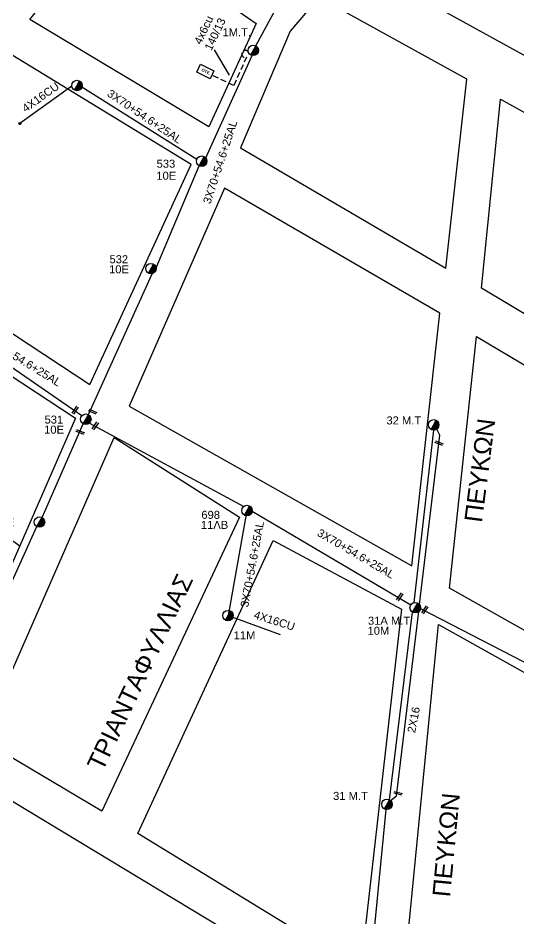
# Model space of a CAD drawing. Header units: millimetres. Extents: x 8994 to 10771, y 1891 to 2926.
# Drawn here: x 9219.9 to 9332.6, y 2255.9 to 2458.5 of the extents above; entities that cross this region are included whole.
import ezdxf
from ezdxf.enums import TextEntityAlignment as Align

# ---------------------------------------------------------------- set-up
doc = ezdxf.new("R2010")
doc.units = ezdxf.units.MM
doc.linetypes.add('DASHED', pattern=[19.05, 12.7, -6.35])
for name, color, linetype in [('Pillar OTE', 7, 'Continuous'), ('Γυμνά εναέρια ΧΤ (1Φ)   2x16AL', 7, 'Continuous'), ('Γυμνά εναέρια ΧΤ (3Φ)   4x16CU', 7, 'Continuous'), ('Επιγραφές - Σχήματα', 7, 'Continuous'), ('Μηχανική τομή', 7, 'Continuous'), ('Στύλος ΦΜ', 7, 'Continuous'), ('Στύλος ΦΜ @ 1', 7, 'Continuous'), ('Συνδέσεις', 7, 'Continuous'), ('Συνεστραμμένα ΧΤ   3x70+54.6+25AL', 7, 'SYN_LINE'), ('Υπόβαθρο ΔΕΗ', 7, 'Continuous'), ('Υπόγεια καλώδια Παροχών ΧΤ   4x6', 7, 'DASHED')]:
    doc.layers.add(name, color=color, linetype=linetype)
doc.styles.get("Standard").update_dxf_attribs({"font": 'arial.ttf'})
doc.linetypes.add('SYN_LINE', pattern='A,0.5,-0.0001,["/\\/\\/\\/",Standard,S=0.1,R=0,X=0,Y=-0.05],-0.25', length=0.7501)
doc.dimstyles.new('ISO-25', dxfattribs={"dimtxt": 2.5, "dimasz": 2.5, "dimexe": 1.25, "dimexo": 0.625, "dimtad": 1, "dimtxsty": 'Standard', "dimcen": 2.5, "dimadec": 0, "dimazin": 0, "dimtfac": 1, "dimtmove": 0, "dimatfit": 3, "dimfxl": 0, "dimarcsym": 0})

# ---------------------------------------------------------------- blocks, each defined once
blk = doc.blocks.new('ΥΠΑΡΧΩΝ ΤΣΙΜΕΝΤΕΝΙΟΣ ΣΤΥΛΟΣ')
at = {"layer": 'Στύλος ΦΜ'}
blk.add_hatch(color=7, dxfattribs=at).paths.add_polyline_path([(-1.29, -2.28, 0.574793), (2.62, 0, 0.268822), (1.3, 2.27)])
at = {"layer": 'Στύλος ΦΜ', "color": 7}
blk.add_line((-1.29, -2.28), (1.3, 2.27), dxfattribs=at)
blk.add_circle((0, 0), 2.62, dxfattribs=at)
at = {"layer": 'Στύλος ΦΜ', "flags": 4}
for tag, p in [('ΑΡΙΘΜΟΣ', (-4.68, 8.05)), ('ΤΥΠΟΣ', (-4.91, 3.03))]:
    blk.add_attdef(tag, p, '', height=4, dxfattribs=at)
blk = doc.blocks.new('_ΣΥΝΔΕΣΗ')
at = {"layer": 'Συνδέσεις', "linetype": 'SYN_LINE', "ltscale": 40}
blk.add_hatch(color=256, dxfattribs=at).paths.add_polyline_path([(0.5, -0.01, 1), (-0.5, -0.01, 1)])
at = {"layer": 'Συνδέσεις'}
blk.add_circle((0, -0.01), 0.5, dxfattribs=at)
blk = doc.blocks.new('ΜΗΧΑΝΙΚΗ ΤΟΜΗ')
at = {"layer": 'Μηχανική τομή', "ltscale": 40}
for p, q in [((-1.89, 0.78), (1.89, 0.78)), ((1.89, 0), (-1.89, 0))]:
    blk.add_line(p, q, dxfattribs=at)
blk = doc.blocks.new('PILLAR ΟΤΕ')
at = {"layer": 'Pillar OTE', "ltscale": 40}
blk.add_lwpolyline([(-3.31, 2.02), (3.39, 2.02), (3.39, -1.99), (-3.31, -1.99)], close=True, dxfattribs=at)
at = {"layer": 'Pillar OTE', "insert": (-1.81, 0.71), "char_height": 1.3575, "width": 109.961, "attachment_point": 1}
blk.add_mtext('{\\fArial|b1|i0|c161|p34;OTE}', dxfattribs=at)

msp = doc.modelspace()

# ---------------------------------------------------------------- linework, layer by layer
at = {"layer": 'Γυμνά εναέρια ΧΤ (1Φ)   2x16AL', "ltscale": 20}
for points in [[(9308.98, 2327.08), (9313.43, 2365.87)], [(9303.45, 2282.72), (9308.65, 2324.9)]]:
    msp.add_lwpolyline(points, dxfattribs=at)
at = {"layer": 'Γυμνά εναέρια ΧΤ (1Φ)   2x16AL', "color": 62, "ltscale": 20}
for points in [[(9310.17, 2326.64), (9314.79, 2364.73), (9314.07, 2366.08)], [(9303.68, 2282.55), (9305.04, 2283.64), (9310.06, 2325.09)], [(9299.14, 2244.43), (9302.7, 2280.53)]]:
    msp.add_lwpolyline(points, dxfattribs=at)
at = {"layer": 'Γυμνά εναέρια ΧΤ (3Φ)   4x16CU', "color": 62, "linetype": 'SYN_LINE', "ltscale": 10}
msp.add_line((9267.11, 2324.15), (9278.82, 2319.89), dxfattribs=at)
at = {"layer": 'Γυμνά εναέρια ΧΤ (3Φ)   4x16CU', "color": 62, "linetype": 'SYN_LINE', "ltscale": 15}
msp.add_lwpolyline([(9231.95, 2443.2), (9220.26, 2434.78)], dxfattribs=at)
at = {"layer": 'Συνεστραμμένα ΧΤ   3x70+54.6+25AL', "color": 62, "ltscale": 20}
msp.add_line((9271.38, 2347.77), (9267.11, 2324.15), dxfattribs=at)
for points in [[(9273.38, 2452.27), (9291.37, 2485.54)], [(9262.11, 2427.07), (9272.58, 2450.1)], [(9260.07, 2426.73), (9234.23, 2442.97)], [(9250.93, 2402.32), (9260.6, 2425.31)], [(9235.69, 2369.34), (9250.02, 2401.03)], [(9210.66, 2385.34), (9234.24, 2369.13)], [(9225.26, 2346.2), (9234.52, 2367.3)], [(9235.91, 2367.46), (9270.64, 2348.69)], [(9272.55, 2347.64), (9308.26, 2326.59)], [(9210.81, 2314.94), (9224.1, 2344.15)], [(9310.39, 2325.71), (9340.34, 2310.32)]]:
    msp.add_lwpolyline(points, dxfattribs=at)
at = {"layer": 'Υπόβαθρο ΔΕΗ'}
for points in [[(9314.18, 2518.57), (9407.38, 2471.84), (9383.86, 2422.6), (9293.67, 2472.19)], [(9222.55, 2458.21), (9240.13, 2480.36), (9273.46, 2457.29), (9262.76, 2434.07)], [(9269.95, 2429.33), (9316.12, 2402.29), (9320.86, 2444.76), (9287.53, 2463.25), (9281.11, 2455.61)], [(9236.03, 2376.1), (9258.81, 2425.6), (9217.2, 2451.03), (9184.64, 2409.93)], [(9392.15, 2357.15), (9324.11, 2397.79), (9328.4, 2440.28), (9406.52, 2396.89)], [(9308.49, 2335.31), (9314.76, 2392.15), (9266.3, 2420.26), (9244.89, 2371.21)], [(9162.51, 2380.82), (9181.35, 2402.38), (9232.78, 2368.58), (9211.74, 2320.46), (9147.34, 2362.46)], [(9370.74, 2300.06), (9316.92, 2330.31), (9323.04, 2386.94), (9388.78, 2347.83)], [(9241.51, 2364.21), (9269.66, 2346.3), (9238.7, 2280.15), (9211.67, 2296.23)], [(9277.28, 2341.03), (9306.15, 2325.6), (9296.95, 2244.48), (9246.83, 2275.14)], [(9340.42, 2218.41), (9306.28, 2238.79), (9314.49, 2322.18), (9367.85, 2292.31)]]:
    msp.add_lwpolyline(points, close=True, dxfattribs=at)
for points in [[(9162.51, 2380.82), (9220.23, 2339.87)], [(9207.95, 2288.8), (9367.95, 2192.21), (9442.3, 2146.82), (9417.7, 2089.86), (9390.25, 2038.29), (9294.63, 2096.64), (9298.58, 2163.09), (9316.81, 2152.97)]]:
    msp.add_lwpolyline(points, dxfattribs=at)
at = {"layer": 'Υπόγεια καλώδια Παροχών ΧΤ   4x6', "color": 62, "linetype": 'DASHED', "ltscale": 0.1}
msp.add_lwpolyline([(9271.7, 2450.82, 2.346917), (9271.3, 2449.74), (9268.4, 2443.37), (9263.47, 2445.68)], format="xyb", dxfattribs=at)

# ---------------------------------------------------------------- block references
at = {"layer": 'Pillar OTE', "xscale": 0.5, "yscale": 0.5, "zscale": 0.5, "rotation": 333.673764638971}
msp.add_blockref('PILLAR ΟΤΕ', (9261.98, 2446.54), dxfattribs=at)
at = {"layer": 'Μηχανική τομή'}
for p, xscale, yscale, zscale, rotation in [((9232.87, 2370.24), 0.5000000000000636, 0.5000000000000636, 0.5000000000000636, 55.10806152867185), ((9236.56, 2369.84), 0.4999999999999843, 0.4999999999999843, 0.4999999999999843, 337.4615160212812), ((9237.39, 2366.73), 0.5000000000000636, 0.5000000000000636, 0.5000000000000636, 55.10806152867185), ((9233.76, 2365.25), 0.4999999999999843, 0.4999999999999843, 0.4999999999999843, 337.4615160212812), ((9314.51, 2362.75), 0.4999999999999843, 0.4999999999999843, 0.4999999999999843, 337.4615160212812), ((9305.91, 2328.24), 0.5000000000000636, 0.5000000000000636, 0.5000000000000636, 55.10806152867185), ((9311.56, 2325.32), 0.5000000000000636, 0.5000000000000636, 0.5000000000000636, 55.10806152867185), ((9305.33, 2283.99), 0.500000000000058, 0.500000000000058, 0.500000000000058, 344.0810234724806)]:
    msp.add_blockref('ΜΗΧΑΝΙΚΗ ΤΟΜΗ', p, dxfattribs=dict(at, xscale=xscale, yscale=yscale, zscale=zscale, rotation=rotation))
at = {"layer": 'Στύλος ΦΜ @ 1', "ltscale": 40}
ref = msp.add_blockref('ΥΠΑΡΧΩΝ ΤΣΙΜΕΝΤΕΝΙΟΣ ΣΤΥΛΟΣ', (9272.79, 2451.25), dxfattribs=dict(at, xscale=0.4499999999998181, yscale=0.4499999999998181, zscale=0.4499999999998181))
ref.add_attrib('ΤΥΠΟΣ', '1Μ.Τ.', (9265.88, 2454.44), dxfattribs={"layer": 'Στύλος ΦΜ', "height": 1.8, "flags": 4})
at = {"layer": 'Στύλος ΦΜ @ 1', "ltscale": 40, "xscale": 0.4499999999998181, "yscale": 0.4499999999998181, "zscale": 0.4499999999998181}
msp.add_blockref('ΥΠΑΡΧΩΝ ΤΣΙΜΕΝΤΕΝΙΟΣ ΣΤΥΛΟΣ', (9233.12, 2443.36), dxfattribs=at)
at = {"layer": 'Στύλος ΦΜ @ 1', "ltscale": 40}
ref = msp.add_blockref('ΥΠΑΡΧΩΝ ΤΣΙΜΕΝΤΕΝΙΟΣ ΣΤΥΛΟΣ', (9261.18, 2426.34), dxfattribs=dict(at, xscale=0.4499999999998181, yscale=0.4499999999998181, zscale=0.4499999999998181))
ref.add_attrib('ΤΥΠΟΣ', '10Ε', (9250.98, 2422.17), dxfattribs={"layer": 'Στύλος ΦΜ', "height": 1.8, "flags": 4})
ref.add_attrib('ΑΡΙΘΜΟΣ', '533', (9251.04, 2424.87), dxfattribs={"layer": 'Στύλος ΦΜ', "height": 1.8, "flags": 4})
ref = msp.add_blockref('ΥΠΑΡΧΩΝ ΤΣΙΜΕΝΤΕΝΙΟΣ ΣΤΥΛΟΣ', (9249.76, 2402.18), dxfattribs=dict(at, xscale=0.4499999999998181, yscale=0.4499999999998181, zscale=0.4499999999998181))
ref.add_attrib('ΤΥΠΟΣ', '10E', (9240.34, 2401.12), dxfattribs={"layer": 'Στύλος ΦΜ', "height": 1.8, "flags": 4})
ref.add_attrib('ΑΡΙΘΜΟΣ', '532', (9240.44, 2403.39), dxfattribs={"layer": 'Στύλος ΦΜ', "height": 1.8, "flags": 4})
ref = msp.add_blockref('ΥΠΑΡΧΩΝ ΤΣΙΜΕΝΤΕΝΙΟΣ ΣΤΥΛΟΣ', (9235.1, 2368.32), dxfattribs=dict(at, xscale=0.4499999999998181, yscale=0.4499999999998181, zscale=0.4499999999998181))
ref.add_attrib('ΤΥΠΟΣ', '10E', (9225.73, 2365.07), dxfattribs={"layer": 'Στύλος ΦΜ', "height": 1.8, "flags": 4})
ref.add_attrib('ΑΡΙΘΜΟΣ', '531', (9225.83, 2367.33), dxfattribs={"layer": 'Στύλος ΦΜ', "height": 1.8, "flags": 4})
ref = msp.add_blockref('ΥΠΑΡΧΩΝ ΤΣΙΜΕΝΤΕΝΙΟΣ ΣΤΥΛΟΣ', (9313.39, 2367.04), dxfattribs=dict(at, xscale=0.4499999999998181, yscale=0.4499999999998181, zscale=0.4499999999998181))
ref.add_attrib('ΤΥΠΟΣ', '32 M.T', (9302.76, 2367.14), dxfattribs={"layer": 'Στύλος ΦΜ', "height": 1.8, "flags": 4})
ref = msp.add_blockref('ΥΠΑΡΧΩΝ ΤΣΙΜΕΝΤΕΝΙΟΣ ΣΤΥΛΟΣ', (9224.68, 2345.18), dxfattribs=dict(at, xscale=0.4499999999998181, yscale=0.4499999999998181, zscale=0.4499999999998181))
ref.add_attrib('ΤΥΠΟΣ', '10E', (9214.54, 2344.22), dxfattribs={"layer": 'Στύλος ΦΜ', "height": 1.8, "flags": 4})
ref.add_attrib('ΑΡΙΘΜΟΣ', '530', (9214.64, 2346.48), dxfattribs={"layer": 'Στύλος ΦΜ', "height": 1.8, "flags": 4})
ref = msp.add_blockref('ΥΠΑΡΧΩΝ ΤΣΙΜΕΝΤΕΝΙΟΣ ΣΤΥΛΟΣ', (9271.38, 2347.77), dxfattribs=dict(at, xscale=0.4499999999998181, yscale=0.4499999999998181, zscale=0.4499999999998181))
ref.add_attrib('ΤΥΠΟΣ', '11ΛB', (9261.01, 2343.65), dxfattribs={"layer": 'Στύλος ΦΜ', "height": 1.8, "flags": 4})
ref.add_attrib('ΑΡΙΘΜΟΣ', '698', (9261.11, 2345.91), dxfattribs={"layer": 'Στύλος ΦΜ', "height": 1.8, "flags": 4})
ref = msp.add_blockref('ΥΠΑΡΧΩΝ ΤΣΙΜΕΝΤΕΝΙΟΣ ΣΤΥΛΟΣ', (9309.23, 2325.93), dxfattribs=dict(at, xscale=0.4499999999998181, yscale=0.4499999999998181, zscale=0.4499999999998181))
ref.add_attrib('ΤΥΠΟΣ', '10M', (9298.5, 2319.84), dxfattribs={"layer": 'Στύλος ΦΜ', "height": 1.8, "flags": 4})
ref.add_attrib('ΑΡΙΘΜΟΣ', '31A M.T', (9298.6, 2322.1), dxfattribs={"layer": 'Στύλος ΦΜ', "height": 1.8, "flags": 4})
ref = msp.add_blockref('ΥΠΑΡΧΩΝ ΤΣΙΜΕΝΤΕΝΙΟΣ ΣΤΥΛΟΣ', (9267.11, 2324.15), dxfattribs=dict(at, xscale=0.4499999999998181, yscale=0.4499999999998181, zscale=0.4499999999998181))
ref.add_attrib('ΤΥΠΟΣ', '11M', (9268.38, 2318.83), dxfattribs={"layer": 'Στύλος ΦΜ', "height": 1.8, "flags": 4})
ref = msp.add_blockref('ΥΠΑΡΧΩΝ ΤΣΙΜΕΝΤΕΝΙΟΣ ΣΤΥΛΟΣ', (9302.87, 2281.7), dxfattribs=dict(at, xscale=0.4499999999998181, yscale=0.4499999999998181, zscale=0.4499999999998181))
ref.add_attrib('ΤΥΠΟΣ', '31 M.T', (9290.75, 2282.7), dxfattribs={"layer": 'Στύλος ΦΜ', "height": 1.8, "flags": 4})
at = {"layer": 'Συνδέσεις', "xscale": 0.4499999999998181, "yscale": 0.4499999999998181, "zscale": 0.4499999999998181}
msp.add_blockref('_ΣΥΝΔΕΣΗ', (9220.29, 2434.79), dxfattribs=at)

# ---------------------------------------------------------------- texts
at = {"layer": 'Γυμνά εναέρια ΧΤ (3Φ)   4x16CU', "ltscale": 20}
for s, rotation, p in [('4x6cu', 64.79, (9261.63, 2455.85)), ('140/13', 64.79, (9264.16, 2454.93)), ('4X16CU', 35.6362, (9224.93, 2440.75))]:
    msp.add_text(s, height=1.8, rotation=rotation, dxfattribs=at).set_placement(p, align=Align.MIDDLE)
at = {"layer": 'Επιγραφές - Σχήματα', "ltscale": 20, "char_height": 4, "width": 33.3738, "attachment_point": 1}
for s, insert, rotation in [('ΠΕΥΚΩΝ', (9320.26, 2345.45), 82.5848), ('ΤΡΙΑΝΤΑΦΥΛΛΙΑΣ', (9235.25, 2290.62), 64.7087), ('ΠΕΥΚΩΝ', (9313.09, 2261.11), 84.561)]:
    msp.add_mtext(s, dxfattribs=dict(at, insert=insert, rotation=rotation))
at = {"layer": 'Επιγραφές - Σχήματα', "ltscale": 0.2, "insert": (9307.43, 2298), "char_height": 1.8, "width": 10.4913, "attachment_point": 1, "rotation": 78.9045}
msp.add_mtext('2Χ16', dxfattribs=at)
at = {"layer": 'Συνεστραμμένα ΧΤ   3x70+54.6+25AL', "ltscale": 20}
for s, rotation, p in [('3X70+54.6+25AL', 326.0136, (9248.36, 2436.41)), ('3X70+54.6+25AL', 71.8119, (9265.33, 2426.16)), ('3X70+54.6+25AL', 328.3417, (9221, 2381.49)), ('3X70+54.6+25AL', 79.4596, (9272.54, 2335.7)), ('3X70+54.6+25AL', 329.767, (9295.9, 2338.09)), ('4X16CU', 342.6038, (9277.56, 2323.01))]:
    msp.add_text(s, height=1.8, rotation=rotation, dxfattribs=at).set_placement(p, align=Align.MIDDLE)

# ---------------------------------------------------------------- leaders
at = {"layer": 'Επιγραφές - Σχήματα', "ltscale": 40}
msp.add_leader([(9267.43, 2445.65), (9264.06, 2451.36)], dimstyle='ISO-25', override={"dimasz": 1, "dimtad": 0}, dxfattribs=at)

doc.saveas('drawing.dxf')
